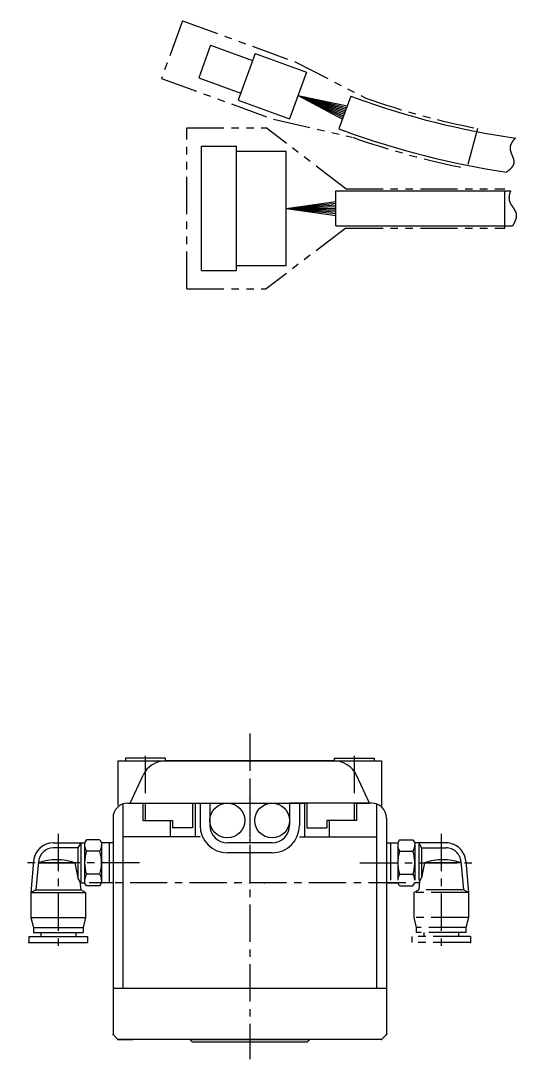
# Model space of a CAD drawing. Extents: x -697 to 164, y 122 to 519.
# Drawn here: x -696.9 to -597.2, y 296.3 to 505 of the extents above; entities that cross this region are included whole.
import ezdxf

# ---------------------------------------------------------------- set-up
doc = ezdxf.new("R2010")
doc.units = 0
for name, pattern in [('CENTER', [12, 7.5, -1.5, 1.5, -1.5]), ('CONTINOUS', [0]), ('PHANTOM', [15, 7.5, -1.5, 1.5, -1.5, 1.5, -1.5])]:
    doc.linetypes.add(name, pattern=pattern)
doc.layers.get('0').update_dxf_attribs({"linetype": 'CONTINUOUS'})
doc.layers.add('CENTER', color=1, linetype='CENTER')

msp = doc.modelspace()

# ---------------------------------------------------------------- linework, layer by layer
at = {"color": 3, "linetype": 'PHANTOM'}
for p, q in [((-664.37, 504.99), (-668.58, 493.41)), ((-664.37, 504.99), (-641.82, 496.78)), ((-641.82, 496.78), (-627.47, 489.43)), ((-668.58, 493.41), (-646.03, 485.21)), ((-646.03, 485.21), (-630.31, 481.61)), ((-663.52, 451.13), (-663.52, 483.45)), ((-663.52, 483.45), (-647.52, 483.45)), ((-631.52, 471.25), (-647.52, 483.45)), ((-604.99, 483.34), (-607.17, 475.31)), ((-631.52, 471.25), (-599.52, 471.25)), ((-599.52, 463.33), (-599.52, 471.25)), ((-631.52, 463.33), (-647.52, 451.13)), ((-631.52, 463.33), (-599.52, 463.33)), ((-663.52, 451.13), (-647.52, 451.13)), ((-620.68, 340.41), (-621.04, 339.79)), ((-620.68, 340.41), (-618, 340.41)), ((-618, 340.41), (-617.64, 339.79)), ((-623.34, 339.79), (-621.04, 339.79)), ((-623.34, 339.79), (-623.34, 331.79)), ((-622.54, 339.79), (-622.54, 331.79)), ((-621.04, 339.79), (-621.04, 331.79)), ((-620.68, 338.1), (-618, 338.1)), ((-611.36, 339.79), (-617.64, 339.79)), ((-617.64, 339.79), (-617.64, 331.79)), ((-616.84, 339.79), (-616.26, 338.79)), ((-616.84, 339.79), (-616.84, 331.79)), ((-616.26, 338.79), (-616.26, 332.79)), ((-616.26, 338.79), (-611.35, 338.79)), ((-608.37, 336.06), (-607.84, 330.36)), ((-607.37, 336.12), (-606.84, 329.79)), ((-615.7, 335.79), (-616.26, 332.79)), ((-608.34, 335.79), (-615.7, 335.79)), ((-620.68, 333.48), (-618, 333.48)), ((-616.84, 331.79), (-616.26, 332.79)), ((-616.69, 332.06), (-616.84, 330.36)), ((-623.34, 331.79), (-621.04, 331.79)), ((-620.68, 331.17), (-621.04, 331.79)), ((-620.68, 331.17), (-618, 331.17)), ((-618, 331.17), (-617.64, 331.79)), ((-617.84, 329.79), (-616.84, 330.36)), ((-606.84, 329.79), (-617.84, 329.79)), ((-617.84, 329.79), (-617.84, 324.79)), ((-616.84, 331.79), (-617.64, 331.79)), ((-607.84, 330.36), (-616.84, 330.36)), ((-606.84, 329.79), (-607.84, 330.36)), ((-606.84, 329.79), (-606.84, 324.79)), ((-606.84, 324.79), (-617.84, 324.79)), ((-617.84, 324.79), (-617.34, 322.79)), ((-606.84, 324.79), (-607.34, 322.79)), ((-607.34, 322.79), (-617.34, 322.79)), ((-617.34, 322.79), (-617.34, 321.79)), ((-607.34, 321.79), (-617.34, 321.79)), ((-615.84, 321.79), (-615.84, 320.99)), ((-608.84, 321.79), (-608.84, 320.99)), ((-607.34, 322.79), (-607.34, 321.79)), ((-618.24, 320.99), (-618.24, 319.79)), ((-606.44, 320.99), (-618.24, 320.99)), ((-606.44, 319.79), (-618.24, 319.79)), ((-606.44, 320.99), (-606.44, 319.79))]:
    msp.add_line(p, q, dxfattribs=at)
at = {"color": 7, "linetype": 'CONTINOUS'}
for p, q in [((-658.7, 500.1), (-661.1, 493.52)), ((-658.7, 500.1), (-650.25, 497.02)), ((-649.73, 498.43), (-653.15, 489.03)), ((-649.73, 498.43), (-639.4, 494.67)), ((-639.4, 494.67), (-642.82, 485.27)), ((-661.1, 493.52), (-652.64, 490.44)), ((-653.15, 489.03), (-642.82, 485.27)), ((-641.11, 489.97), (-631.35, 487.54)), ((-641.11, 489.97), (-631.71, 486.55)), ((-641.11, 489.97), (-631.47, 487.21)), ((-641.11, 489.97), (-631.59, 486.88)), ((-641.11, 489.97), (-631.23, 487.87)), ((-641.11, 489.97), (-632.19, 485.23)), ((-641.11, 489.97), (-631.83, 486.22)), ((-641.11, 489.97), (-632.07, 485.56)), ((-641.11, 489.97), (-631.95, 485.89)), ((-641.11, 489.97), (-631.71, 486.55)), ((-630.51, 489.84), (-632.91, 483.26)), ((-630.51, 489.84), (-629.41, 489.44)), ((-632.91, 483.26), (-631.81, 482.86)), ((-660.52, 479.79), (-653.52, 479.79)), ((-660.52, 454.79), (-660.52, 479.79)), ((-653.52, 454.79), (-653.52, 479.79)), ((-653.52, 478.79), (-643.52, 478.79)), ((-643.52, 455.79), (-643.52, 478.75)), ((-633.52, 470.79), (-598.4, 470.79)), ((-633.52, 463.79), (-633.52, 470.79)), ((-643.52, 467.29), (-633.52, 468.69)), ((-643.52, 467.29), (-633.52, 468.34)), ((-643.52, 467.29), (-633.52, 467.99)), ((-643.52, 467.29), (-633.52, 467.64)), ((-643.52, 467.29), (-633.52, 466.94)), ((-643.52, 467.29), (-633.52, 466.59)), ((-643.52, 467.29), (-633.52, 466.24)), ((-643.52, 467.29), (-633.52, 465.88)), ((-643.52, 467.29), (-633.52, 467.29)), ((-643.52, 467.29), (-633.52, 467.29)), ((-633.52, 463.79), (-597.98, 463.79)), ((-653.52, 455.79), (-643.52, 455.79)), ((-660.52, 454.79), (-653.52, 454.79)), ((-677.34, 356.29), (-677.34, 347.33)), ((-677.34, 356.29), (-624.34, 356.29)), ((-667.84, 356.79), (-675.84, 356.79)), ((-675.84, 356.79), (-675.84, 356.29)), ((-667.84, 356.79), (-667.84, 356.29)), ((-633.91, 356.29), (-667.77, 356.29)), ((-667.34, 356.33), (-667.34, 356.24)), ((-634.34, 356.33), (-634.34, 356.3)), ((-633.84, 356.79), (-625.84, 356.79)), ((-633.84, 356.79), (-633.84, 356.29)), ((-625.84, 356.79), (-625.84, 356.29)), ((-624.34, 356.29), (-624.34, 347.33)), ((-674.92, 347.79), (-672.3, 353.4)), ((-626.76, 347.79), (-629.38, 353.4)), ((-676.34, 347.62), (-676.34, 310.63)), ((-675.34, 347.79), (-658.84, 347.79)), ((-674.92, 347.79), (-671.84, 347.79)), ((-672.34, 347.79), (-672.34, 344.29)), ((-671.84, 347.79), (-671.84, 344.29)), ((-662.34, 347.79), (-662.34, 342.79)), ((-662.34, 347.79), (-639.34, 347.79)), ((-661.84, 347.79), (-661.84, 340.99)), ((-660.84, 347.79), (-660.84, 343.29)), ((-658.84, 347.79), (-658.84, 343.29)), ((-642.84, 347.79), (-642.84, 343.29)), ((-626.34, 347.79), (-642.84, 347.79)), ((-640.84, 347.79), (-640.84, 343.29)), ((-639.84, 347.79), (-639.84, 340.99)), ((-639.34, 347.79), (-639.34, 342.79)), ((-629.84, 347.79), (-629.84, 344.29)), ((-629.84, 347.79), (-626.76, 347.79)), ((-629.34, 347.79), (-629.34, 344.29)), ((-625.34, 347.62), (-625.34, 310.63)), ((-678.34, 344.79), (-678.34, 303.36)), ((-623.34, 344.79), (-623.34, 301.29)), ((-672.34, 344.29), (-666.84, 344.29)), ((-671.84, 344.29), (-666.34, 344.29)), ((-666.84, 344.29), (-666.84, 340.99)), ((-666.34, 344.29), (-666.34, 342.79)), ((-662.34, 342.79), (-666.34, 342.79)), ((-639.34, 342.79), (-635.34, 342.79)), ((-635.34, 344.29), (-635.34, 342.79)), ((-629.84, 344.29), (-635.34, 344.29)), ((-629.34, 344.29), (-634.84, 344.29)), ((-634.84, 344.29), (-634.84, 340.99)), ((-683.68, 340.41), (-684.04, 339.79)), ((-681, 340.41), (-683.68, 340.41)), ((-681, 340.41), (-680.64, 339.79)), ((-660.84, 340.99), (-676.34, 340.99)), ((-661.84, 340.99), (-666.84, 340.99)), ((-640.84, 340.99), (-625.34, 340.99)), ((-639.84, 340.99), (-634.84, 340.99)), ((-690.33, 339.79), (-684.04, 339.79)), ((-685.42, 338.79), (-690.33, 338.79)), ((-684.84, 339.79), (-685.42, 338.79)), ((-685.42, 338.79), (-685.42, 332.79)), ((-684.84, 339.79), (-684.84, 331.79)), ((-684.04, 339.79), (-684.04, 331.79)), ((-681, 338.1), (-683.68, 338.1)), ((-680.64, 339.79), (-680.64, 331.79)), ((-678.34, 339.79), (-680.64, 339.79)), ((-679.14, 339.79), (-679.14, 331.79)), ((-678.34, 339.79), (-678.34, 331.79)), ((-646.34, 339.79), (-655.34, 339.79)), ((-694.31, 336.12), (-694.84, 329.79)), ((-693.32, 336.06), (-693.84, 330.36)), ((-646.34, 337.79), (-655.34, 337.79)), ((-693.34, 335.79), (-685.99, 335.79)), ((-685.99, 335.79), (-685.42, 332.79)), ((-684.84, 331.79), (-685.42, 332.79)), ((-685, 332.06), (-684.84, 330.36)), ((-681, 333.48), (-683.68, 333.48)), ((-694.84, 329.79), (-693.84, 330.36)), ((-694.84, 329.79), (-694.84, 324.79)), ((-694.84, 329.79), (-683.84, 329.79)), ((-693.84, 330.36), (-684.84, 330.36)), ((-684.84, 331.79), (-684.04, 331.79)), ((-683.84, 329.79), (-684.84, 330.36)), ((-683.68, 331.17), (-684.04, 331.79)), ((-683.84, 329.79), (-683.84, 324.79)), ((-681, 331.17), (-683.68, 331.17)), ((-681, 331.17), (-680.64, 331.79)), ((-678.34, 331.79), (-680.64, 331.79)), ((-694.84, 324.79), (-694.34, 322.79)), ((-694.84, 324.79), (-683.84, 324.79)), ((-683.84, 324.79), (-684.34, 322.79)), ((-694.34, 322.79), (-694.34, 321.79)), ((-694.34, 322.79), (-684.34, 322.79)), ((-694.34, 321.79), (-684.34, 321.79)), ((-692.84, 321.79), (-692.84, 320.99)), ((-685.84, 321.79), (-685.84, 320.99)), ((-684.34, 322.79), (-684.34, 321.79)), ((-695.24, 320.99), (-695.24, 319.79)), ((-695.24, 320.99), (-683.44, 320.99)), ((-695.24, 319.79), (-683.44, 319.79)), ((-683.44, 320.99), (-683.44, 319.79)), ((-678.34, 310.63), (-623.34, 310.63)), ((-678.34, 308.59), (-678.34, 301.29)), ((-678.34, 301.29), (-677.34, 300.29)), ((-678.34, 301.29), (-677.34, 300.29)), ((-623.34, 301.29), (-624.34, 300.29)), ((-624.34, 300.29), (-677.34, 300.29)), ((-677.34, 300.29), (-674.34, 300.29)), ((-662.84, 300.29), (-638.84, 300.29)), ((-662.44, 299.79), (-662.84, 300.19)), ((-662.44, 299.79), (-639.24, 299.79)), ((-638.84, 300.19), (-639.24, 299.79))]:
    msp.add_line(p, q, dxfattribs=at)
at = {"color": 7}
for points in [[(-597.41, 481.41, 0), (-597.44, 481.38, 0), (-597.47, 481.35, 0), (-597.49, 481.32, 0), (-597.52, 481.29, 0), (-597.55, 481.26, 0), (-597.58, 481.23, 0), (-597.61, 481.2, 0), (-597.63, 481.17, 0), (-597.66, 481.14, 0), (-597.69, 481.1, 0), (-597.71, 481.07, 0), (-597.74, 481.04, 0), (-597.77, 481.01, 0), (-597.79, 480.97, 0), (-597.82, 480.94, 0), (-597.85, 480.91, 0), (-597.87, 480.87, 0), (-597.9, 480.84, 0), (-597.92, 480.81, 0), (-597.95, 480.77, 0), (-597.97, 480.74, 0), (-598, 480.7, 0), (-598.02, 480.67, 0), (-598.04, 480.63, 0), (-598.07, 480.6, 0), (-598.09, 480.56, 0), (-598.11, 480.52, 0), (-598.13, 480.49, 0), (-598.15, 480.45, 0), (-598.17, 480.42, 0), (-598.19, 480.38, 0), (-598.21, 480.34, 0), (-598.23, 480.31, 0), (-598.25, 480.27, 0), (-598.27, 480.23, 0), (-598.28, 480.19, 0), (-598.3, 480.16, 0), (-598.32, 480.12, 0), (-598.33, 480.08, 0), (-598.35, 480.04, 0), (-598.36, 480, 0), (-598.37, 479.97, 0), (-598.38, 479.93, 0), (-598.4, 479.89, 0), (-598.41, 479.85, 0), (-598.42, 479.81, 0), (-598.43, 479.77, 0), (-598.44, 479.74, 0), (-598.44, 479.7, 0), (-598.45, 479.66, 0), (-598.46, 479.62, 0), (-598.46, 479.58, 0), (-598.47, 479.54, 0), (-598.47, 479.5, 0), (-598.47, 479.46, 0), (-598.47, 479.42, 0), (-598.47, 479.38, 0), (-598.47, 479.35, 0), (-598.47, 479.31, 0), (-598.47, 479.27, 0), (-598.47, 479.23, 0), (-598.46, 479.19, 0), (-598.46, 479.15, 0), (-598.45, 479.11, 0), (-598.45, 479.07, 0), (-598.44, 479.03, 0), (-598.43, 478.99, 0), (-598.42, 478.95, 0), (-598.41, 478.91, 0), (-598.4, 478.87, 0), (-598.39, 478.83, 0), (-598.38, 478.79, 0), (-598.37, 478.75, 0), (-598.36, 478.71, 0), (-598.35, 478.68, 0), (-598.34, 478.64, 0), (-598.32, 478.6, 0), (-598.31, 478.56, 0), (-598.3, 478.52, 0), (-598.28, 478.48, 0), (-598.27, 478.44, 0), (-598.25, 478.4, 0), (-598.24, 478.36, 0), (-598.22, 478.32, 0), (-598.21, 478.28, 0), (-598.19, 478.24, 0), (-598.17, 478.2, 0), (-598.16, 478.16, 0), (-598.14, 478.12, 0), (-598.13, 478.08, 0), (-598.11, 478.04, 0), (-598.09, 478, 0), (-598.08, 477.96, 0), (-598.06, 477.92, 0), (-598.04, 477.88, 0), (-598.03, 477.85, 0), (-598.01, 477.81, 0), (-598, 477.77, 0), (-597.98, 477.73, 0), (-597.97, 477.69, 0), (-597.95, 477.65, 0), (-597.93, 477.61, 0), (-597.92, 477.57, 0), (-597.9, 477.53, 0), (-597.89, 477.49, 0), (-597.88, 477.45, 0), (-597.86, 477.41, 0), (-597.85, 477.37, 0), (-597.84, 477.34, 0), (-597.83, 477.3, 0), (-597.81, 477.26, 0), (-597.8, 477.22, 0), (-597.79, 477.18, 0), (-597.78, 477.14, 0), (-597.77, 477.1, 0), (-597.76, 477.06, 0), (-597.75, 477.03, 0), (-597.75, 476.99, 0), (-597.74, 476.95, 0), (-597.73, 476.91, 0), (-597.73, 476.87, 0), (-597.72, 476.83, 0), (-597.72, 476.8, 0), (-597.71, 476.76, 0), (-597.71, 476.72, 0), (-597.71, 476.68, 0), (-597.71, 476.64, 0), (-597.71, 476.61, 0), (-597.71, 476.57, 0), (-597.71, 476.53, 0), (-597.71, 476.49, 0), (-597.72, 476.46, 0), (-597.72, 476.42, 0), (-597.73, 476.38, 0), (-597.74, 476.35, 0), (-597.74, 476.31, 0), (-597.75, 476.27, 0), (-597.76, 476.23, 0), (-597.77, 476.2, 0), (-597.79, 476.16, 0), (-597.8, 476.12, 0), (-597.81, 476.09, 0), (-597.83, 476.05, 0), (-597.84, 476.01, 0), (-597.86, 475.98, 0), (-597.88, 475.94, 0), (-597.89, 475.91, 0), (-597.91, 475.87, 0), (-597.93, 475.84, 0), (-597.95, 475.8, 0), (-597.97, 475.77, 0), (-598, 475.73, 0), (-598.02, 475.7, 0), (-598.04, 475.66, 0), (-598.07, 475.63, 0), (-598.09, 475.6, 0), (-598.11, 475.56, 0), (-598.14, 475.53, 0), (-598.17, 475.49, 0), (-598.19, 475.46, 0), (-598.22, 475.43, 0), (-598.25, 475.4, 0), (-598.27, 475.36, 0), (-598.3, 475.33, 0), (-598.33, 475.3, 0), (-598.36, 475.27, 0), (-598.39, 475.24, 0), (-598.42, 475.21, 0), (-598.45, 475.18, 0), (-598.48, 475.15, 0), (-598.51, 475.12, 0), (-598.55, 475.09, 0), (-598.58, 475.06, 0), (-598.61, 475.03, 0), (-598.64, 475, 0), (-598.68, 474.97, 0), (-598.71, 474.94, 0), (-598.74, 474.92, 0), (-598.77, 474.89, 0), (-598.81, 474.86, 0), (-598.84, 474.84, 0), (-598.88, 474.81, 0), (-598.91, 474.78, 0), (-598.94, 474.76, 0), (-598.98, 474.73, 0), (-599.01, 474.71, 0), (-599.04, 474.69, 0), (-599.08, 474.66, 0), (-599.11, 474.64, 0), (-599.14, 474.62, 0), (-599.18, 474.59, 0)], [(-598.38, 470.79, 0), (-598.39, 470.75, 0), (-598.41, 470.71, 0), (-598.42, 470.68, 0), (-598.44, 470.64, 0), (-598.45, 470.6, 0), (-598.46, 470.57, 0), (-598.48, 470.53, 0), (-598.49, 470.49, 0), (-598.5, 470.45, 0), (-598.51, 470.41, 0), (-598.52, 470.38, 0), (-598.54, 470.34, 0), (-598.55, 470.3, 0), (-598.56, 470.26, 0), (-598.57, 470.22, 0), (-598.58, 470.18, 0), (-598.59, 470.14, 0), (-598.6, 470.1, 0), (-598.61, 470.06, 0), (-598.62, 470.02, 0), (-598.62, 469.99, 0), (-598.63, 469.94, 0), (-598.64, 469.91, 0), (-598.64, 469.87, 0), (-598.65, 469.83, 0), (-598.66, 469.79, 0), (-598.66, 469.75, 0), (-598.67, 469.71, 0), (-598.67, 469.67, 0), (-598.67, 469.63, 0), (-598.68, 469.59, 0), (-598.68, 469.55, 0), (-598.68, 469.51, 0), (-598.68, 469.47, 0), (-598.69, 469.43, 0), (-598.69, 469.39, 0), (-598.69, 469.35, 0), (-598.69, 469.31, 0), (-598.68, 469.27, 0), (-598.68, 469.23, 0), (-598.68, 469.19, 0), (-598.68, 469.16, 0), (-598.67, 469.12, 0), (-598.67, 469.08, 0), (-598.66, 469.04, 0), (-598.66, 469, 0), (-598.65, 468.96, 0), (-598.64, 468.93, 0), (-598.63, 468.89, 0), (-598.63, 468.85, 0), (-598.62, 468.81, 0), (-598.61, 468.78, 0), (-598.6, 468.74, 0), (-598.58, 468.7, 0), (-598.57, 468.67, 0), (-598.56, 468.63, 0), (-598.54, 468.6, 0), (-598.53, 468.56, 0), (-598.51, 468.52, 0), (-598.5, 468.49, 0), (-598.48, 468.45, 0), (-598.47, 468.42, 0), (-598.45, 468.38, 0), (-598.43, 468.35, 0), (-598.41, 468.31, 0), (-598.39, 468.28, 0), (-598.38, 468.24, 0), (-598.36, 468.21, 0), (-598.34, 468.17, 0), (-598.32, 468.14, 0), (-598.3, 468.1, 0), (-598.28, 468.07, 0), (-598.25, 468.04, 0), (-598.23, 468, 0), (-598.21, 467.97, 0), (-598.19, 467.94, 0), (-598.17, 467.9, 0), (-598.15, 467.87, 0), (-598.12, 467.83, 0), (-598.1, 467.8, 0), (-598.08, 467.77, 0), (-598.06, 467.74, 0), (-598.03, 467.7, 0), (-598.01, 467.67, 0), (-597.99, 467.63, 0), (-597.96, 467.6, 0), (-597.94, 467.57, 0), (-597.92, 467.54, 0), (-597.89, 467.5, 0), (-597.87, 467.47, 0), (-597.85, 467.44, 0), (-597.83, 467.4, 0), (-597.8, 467.37, 0), (-597.78, 467.34, 0), (-597.76, 467.3, 0), (-597.74, 467.27, 0), (-597.72, 467.24, 0), (-597.69, 467.2, 0), (-597.67, 467.17, 0), (-597.65, 467.14, 0), (-597.63, 467.1, 0), (-597.61, 467.07, 0), (-597.59, 467.04, 0), (-597.57, 467, 0), (-597.55, 466.97, 0), (-597.53, 466.93, 0), (-597.51, 466.9, 0), (-597.49, 466.87, 0), (-597.47, 466.83, 0), (-597.46, 466.8, 0), (-597.44, 466.76, 0), (-597.42, 466.73, 0), (-597.41, 466.69, 0), (-597.39, 466.66, 0), (-597.38, 466.62, 0), (-597.36, 466.59, 0), (-597.35, 466.55, 0), (-597.34, 466.52, 0), (-597.32, 466.48, 0), (-597.31, 466.44, 0), (-597.3, 466.41, 0), (-597.29, 466.37, 0), (-597.28, 466.34, 0), (-597.27, 466.3, 0), (-597.27, 466.26, 0), (-597.26, 466.23, 0), (-597.25, 466.19, 0), (-597.25, 466.15, 0), (-597.24, 466.11, 0), (-597.24, 466.08, 0), (-597.23, 466.04, 0), (-597.23, 466, 0), (-597.23, 465.96, 0), (-597.23, 465.92, 0), (-597.23, 465.89, 0), (-597.23, 465.85, 0), (-597.23, 465.81, 0), (-597.23, 465.77, 0), (-597.23, 465.73, 0), (-597.24, 465.69, 0), (-597.24, 465.65, 0), (-597.24, 465.62, 0), (-597.25, 465.58, 0), (-597.25, 465.54, 0), (-597.26, 465.5, 0), (-597.27, 465.46, 0), (-597.27, 465.42, 0), (-597.28, 465.38, 0), (-597.29, 465.34, 0), (-597.3, 465.3, 0), (-597.31, 465.26, 0), (-597.32, 465.22, 0), (-597.33, 465.18, 0), (-597.34, 465.14, 0), (-597.35, 465.11, 0), (-597.36, 465.07, 0), (-597.37, 465.03, 0), (-597.38, 464.99, 0), (-597.4, 464.95, 0), (-597.41, 464.91, 0), (-597.42, 464.87, 0), (-597.44, 464.83, 0), (-597.45, 464.8, 0), (-597.47, 464.76, 0), (-597.48, 464.72, 0), (-597.5, 464.68, 0), (-597.52, 464.64, 0), (-597.53, 464.6, 0), (-597.55, 464.57, 0), (-597.57, 464.53, 0), (-597.59, 464.49, 0), (-597.6, 464.45, 0), (-597.62, 464.42, 0), (-597.64, 464.38, 0), (-597.66, 464.34, 0), (-597.68, 464.31, 0), (-597.7, 464.27, 0), (-597.72, 464.23, 0), (-597.74, 464.2, 0), (-597.75, 464.16, 0), (-597.77, 464.13, 0), (-597.79, 464.09, 0), (-597.82, 464.06, 0), (-597.84, 464.02, 0), (-597.86, 463.99, 0), (-597.88, 463.95, 0), (-597.9, 463.92, 0), (-597.92, 463.89, 0), (-597.94, 463.85, 0), (-597.96, 463.82, 0), (-597.98, 463.79, 0)]]:
    msp.add_polyline3d(points, dxfattribs=at)
at = {"color": 7, "linetype": 'CONTINOUS'}
for centre in [(-655.34, 344.29), (-646.34, 344.29)]:
    msp.add_circle(centre, 3.5, dxfattribs=at)
for centre, radius, start, end in [((-574.69, 639.79), 160, 250, 261.8362), ((-574.69, 639.79), 167, 250, 261.5677), ((-667.77, 351.29), 5, 90, 155), ((-633.91, 351.29), 5, 25, 90), ((-675.34, 344.79), 3, 90, 180), ((-626.34, 344.79), 3, 0, 90), ((-655.34, 343.29), 5.5, 180, 270), ((-655.34, 343.29), 3.5, 180, 270), ((-646.34, 343.29), 5.5, 270, 0), ((-646.34, 343.29), 3.5, 270, 0), ((-690.33, 335.79), 4, 90, 175.2363), ((-690.33, 335.79), 3, 90, 174.7319), ((-682, 339.25), 2.04, 180.0001, 214.3843), ((-676.4, 335.79), 7.64, 162.4121, 197.588), ((-682.69, 339.25), 2.04, 325.6158, 0), ((-688.28, 335.79), 7.64, 342.4121, 17.588), ((-689.66, 325.17), 11.24, 70.899, 109.101), ((-682, 332.32), 2.04, 145.6158, 180), ((-682.69, 332.32), 2.04, 0, 34.3842)]:
    msp.add_arc(centre, radius, start, end, dxfattribs=at)
at = {"color": 3, "linetype": 'PHANTOM'}
for centre, radius, start, end in [((-574.69, 639.79), 159.35, 250.6564, 259.0385), ((-574.69, 639.79), 167.65, 250.6855, 258.8289), ((-619, 339.25), 2.04, 180, 214.3842), ((-613.4, 335.79), 7.64, 162.412, 197.5879), ((-619.69, 339.25), 2.04, 325.6157, 359.9999), ((-625.28, 335.79), 7.64, 342.412, 17.5879), ((-611.36, 335.79), 4, 4.7637, 90), ((-611.35, 335.79), 3, 5.2681, 90), ((-612.02, 325.17), 11.24, 70.899, 109.101), ((-619, 332.32), 2.04, 145.6158, 180), ((-619.69, 332.32), 2.04, 360, 34.3842)]:
    msp.add_arc(centre, radius, start, end, dxfattribs=at)
at = {"color": 7, "linetype": 'CONTINOUS'}
for p in [(-650.84, 356.29), (-650.84, 348.79), (-678.34, 335.79), (-678.34, 335.79), (-678.34, 335.79), (-623.34, 335.79), (-623.34, 335.79), (-623.34, 335.79), (-623.34, 335.79), (-678.34, 331.79), (-653.84, 331.79), (-650.84, 331.79), (-647.84, 331.79), (-623.34, 331.79), (-695.24, 319.79), (-606.44, 319.79), (-678.34, 301.29), (-623.34, 301.29), (-677.34, 300.29), (-650.84, 300.29), (-624.34, 300.29)]:
    msp.add_point(p, dxfattribs=at)
at = {"layer": 'CENTER', "color": 1, "linetype": 'CENTER'}
for p, q in [((-650.84, 361.76), (-650.84, 339.91)), ((-671.84, 357.31), (-671.84, 348.73)), ((-629.84, 357.31), (-629.84, 348.73)), ((-650.84, 351.4), (-650.84, 296.32)), ((-689.34, 341.61), (-689.34, 317.8)), ((-612.34, 341.61), (-612.34, 317.8)), ((-673.03, 335.79), (-696.9, 335.79)), ((-628.66, 335.79), (-604.79, 335.79)), ((-619.42, 331.79), (-683.12, 331.79))]:
    msp.add_line(p, q, dxfattribs=at)

doc.saveas('drawing.dxf')
